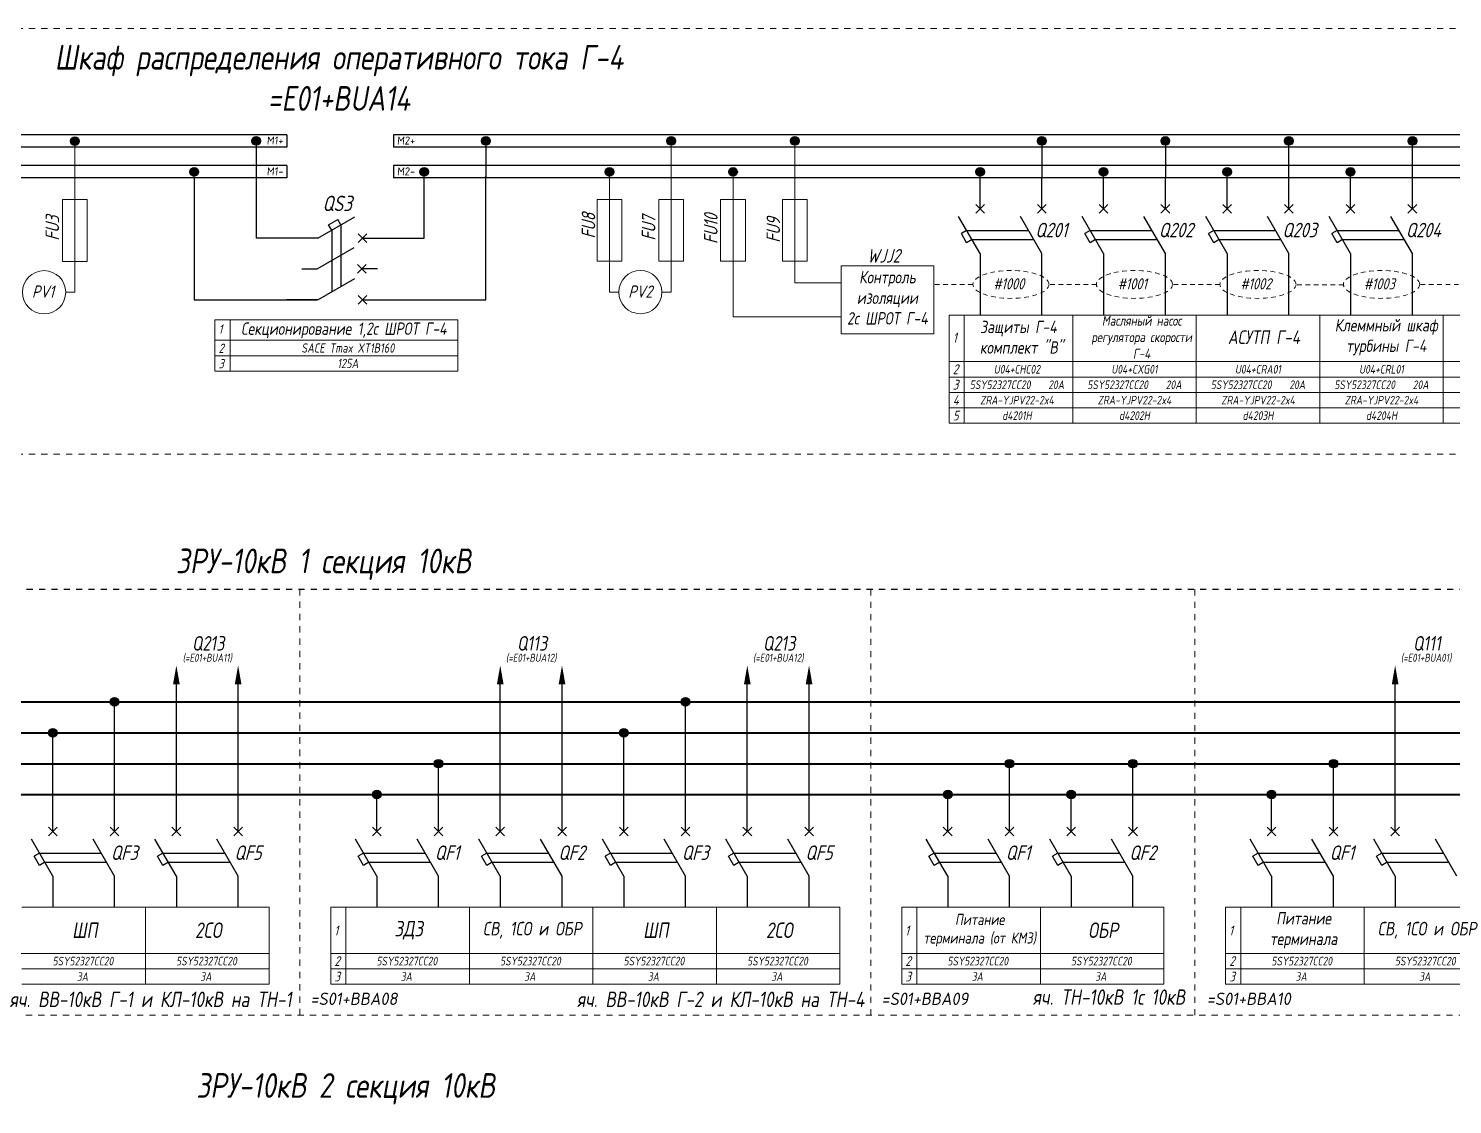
# Model space of a CAD drawing. Header units: millimetres. Extents: x 2704 to 4357, y 2919 to 4427.
# Drawn here: x 3257 to 3487.6, y 3753.2 to 3927.5 of the extents above; entities that cross this region are included whole.
import ezdxf
from ezdxf.enums import TextEntityAlignment as Align

# ---------------------------------------------------------------- set-up
doc = ezdxf.new("R2010")
doc.units = ezdxf.units.MM
doc.linetypes.add('JIS_02_0.7', pattern=[1.35, 0.75, -0.6])
doc.linetypes.add('JIS_02_1.0', pattern=[2, 1, -1])
doc.styles.add('eskdw', font='', dxfattribs={"oblique": 10})
doc.styles.get("Standard").update_dxf_attribs({"font": '', "oblique": 10, "height": 2.5})
doc.styles.add('Гост', font='', dxfattribs={"oblique": 10, "height": 1.4})
doc.styles.add('Шины', font='', dxfattribs={"oblique": 5, "height": 1.2})
doc.styles.get('eskdw').set_extended_font_data('GOST type A')
doc.styles.get('Standard').set_extended_font_data('GOST type A')
doc.styles.get('Гост').set_extended_font_data('GOST type A')
doc.styles.get('Шины').set_extended_font_data('GOST type B')

msp = doc.modelspace()

# ---------------------------------------------------------------- hatches: boundary and pattern name
for points in [[(3265.21, 3909.22, 1), (3263.81, 3909.22, 1)], [(3294.53, 3909.24, 1), (3293.13, 3909.24, 1)], [(3331.76, 3909.24, 1), (3330.36, 3909.24, 1)], [(3331.76, 3909.24, 1), (3330.36, 3909.24, 1)], [(3361.76, 3909.24, 1), (3360.36, 3909.24, 1)], [(3361.76, 3909.24, 1), (3360.36, 3909.24, 1)], [(3361.76, 3909.24, 1), (3360.36, 3909.24, 1)], [(3381.76, 3909.24, 1), (3380.36, 3909.24, 1)], [(3381.76, 3909.24, 1), (3380.36, 3909.24, 1)], [(3421.76, 3909.24, 1), (3420.36, 3909.24, 1)], [(3421.76, 3909.24, 1), (3420.36, 3909.24, 1)], [(3441.76, 3909.24, 1), (3440.36, 3909.24, 1)], [(3441.76, 3909.24, 1), (3440.36, 3909.24, 1)], [(3461.76, 3909.24, 1), (3460.36, 3909.24, 1)], [(3461.76, 3909.24, 1), (3460.36, 3909.24, 1)], [(3481.76, 3909.24, 1), (3480.36, 3909.24, 1)], [(3481.76, 3909.24, 1), (3480.36, 3909.24, 1)], [(3284.53, 3904.24, 1), (3283.13, 3904.24, 1)], [(3284.53, 3904.24, 1), (3283.13, 3904.24, 1)], [(3321.77, 3904.24, 1), (3320.37, 3904.24, 1)], [(3321.77, 3904.24, 1), (3320.37, 3904.24, 1)], [(3351.76, 3904.24, 1), (3350.36, 3904.24, 1)], [(3351.76, 3904.24, 1), (3350.36, 3904.24, 1)], [(3351.76, 3904.24, 1), (3350.36, 3904.24, 1)], [(3351.76, 3904.24, 1), (3350.36, 3904.24, 1)], [(3371.76, 3904.24, 1), (3370.36, 3904.24, 1)], [(3371.76, 3904.24, 1), (3370.36, 3904.24, 1)], [(3371.76, 3904.24, 1), (3370.36, 3904.24, 1)], [(3411.76, 3904.24, 1), (3410.36, 3904.24, 1)], [(3411.76, 3904.24, 1), (3410.36, 3904.24, 1)], [(3411.76, 3904.24, 1), (3410.36, 3904.24, 1)], [(3431.76, 3904.24, 1), (3430.36, 3904.24, 1)], [(3431.76, 3904.24, 1), (3430.36, 3904.24, 1)], [(3451.76, 3904.24, 1), (3450.36, 3904.24, 1)], [(3451.76, 3904.24, 1), (3450.36, 3904.24, 1)], [(3471.76, 3904.24, 1), (3470.36, 3904.24, 1)], [(3471.76, 3904.24, 1), (3470.36, 3904.24, 1)], [(3271.63, 3818.37, 1), (3270.23, 3818.37, 1)], [(3271.63, 3818.37, 1), (3270.23, 3818.37, 1)], [(3364.07, 3818.37, 1), (3362.67, 3818.37, 1)], [(3364.07, 3818.37, 1), (3362.67, 3818.37, 1)], [(3261.63, 3813.37, 1), (3260.23, 3813.37, 1)], [(3261.63, 3813.37, 1), (3260.23, 3813.37, 1)], [(3354.07, 3813.37, 1), (3352.67, 3813.37, 1)], [(3354.07, 3813.37, 1), (3352.67, 3813.37, 1)], [(3324.07, 3808.37, 1), (3322.67, 3808.37, 1)], [(3324.07, 3808.37, 1), (3322.67, 3808.37, 1)], [(3416.52, 3808.37, 1), (3415.12, 3808.37, 1)], [(3416.52, 3808.37, 1), (3415.12, 3808.37, 1)], [(3436.52, 3808.37, 1), (3435.12, 3808.37, 1)], [(3436.52, 3808.37, 1), (3435.12, 3808.37, 1)], [(3468.97, 3808.37, 1), (3467.57, 3808.37, 1)], [(3468.97, 3808.37, 1), (3467.57, 3808.37, 1)], [(3314.07, 3803.37, 1), (3312.67, 3803.37, 1)], [(3314.07, 3803.37, 1), (3312.67, 3803.37, 1)], [(3314.07, 3803.37, 1), (3312.67, 3803.37, 1)], [(3406.52, 3803.37, 1), (3405.12, 3803.37, 1)], [(3406.52, 3803.37, 1), (3405.12, 3803.37, 1)], [(3406.52, 3803.37, 1), (3405.12, 3803.37, 1)], [(3426.52, 3803.37, 1), (3425.12, 3803.37, 1)], [(3426.52, 3803.37, 1), (3425.12, 3803.37, 1)], [(3426.52, 3803.37, 1), (3425.12, 3803.37, 1)], [(3458.97, 3803.37, 1), (3457.57, 3803.37, 1)], [(3458.97, 3803.37, 1), (3457.57, 3803.37, 1)], [(3458.97, 3803.37, 1), (3457.57, 3803.37, 1)]]:
    msp.add_hatch(color=256).paths.add_polyline_path(points)

# ---------------------------------------------------------------- linework, layer by layer
at = {"linetype": 'JIS_02_1.0', "lineweight": 15}
for p, q in [((3866.06, 3927.46), (2748.83, 3927.46)), ((3866.06, 3858.5), (2748.83, 3858.5)), ((3300.93, 3836.61), (3300.93, 3767.64)), ((3300.93, 3767.64), (3300.93, 3836.61)), ((3393.37, 3836.61), (3393.37, 3767.64)), ((3445.82, 3836.61), (3445.82, 3767.64)), ((3779.56, 3767.64), (3188.69, 3767.64))]:
    msp.add_line(p, q, dxfattribs=at)
for p, q in [((3298.83, 3910.24), (2748.83, 3910.24)), ((3298.83, 3908.24), (2748.83, 3908.24)), ((3293.83, 3909.24), (3293.83, 3893.5)), ((3298.83, 3910.24), (3295.48, 3910.24)), ((3298.83, 3908.24), (3295.48, 3908.24)), ((3298.83, 3910.24), (3298.83, 3908.24)), ((3866.06, 3910.24), (3316.07, 3910.24)), ((3316.07, 3910.24), (3316.07, 3908.24)), ((3866.06, 3908.24), (3316.07, 3908.24)), ((3331.06, 3909.24), (3331.06, 3903.24)), ((3421.06, 3909.24), (3421.06, 3903.24)), ((3441.06, 3909.24), (3441.06, 3903.24)), ((3461.06, 3903.24), (3461.06, 3909.24)), ((3461.06, 3903.24), (3461.06, 3909.24)), ((3461.06, 3903.24), (3461.06, 3909.24)), ((3481.06, 3903.24), (3481.06, 3909.24)), ((3481.06, 3903.24), (3481.06, 3909.24)), ((3481.06, 3903.24), (3481.06, 3909.24)), ((3298.83, 3905.24), (2748.83, 3905.24)), ((3298.83, 3905.24), (2748.83, 3905.24)), ((3283.83, 3903.24), (3283.83, 3904.24)), ((3283.83, 3903.24), (3283.83, 3904.24)), ((3298.83, 3905.24), (3296.06, 3905.24)), ((3298.83, 3905.24), (3298.83, 3903.24)), ((3298.83, 3905.24), (3298.83, 3903.24)), ((3866.06, 3905.24), (3316.07, 3905.24)), ((3316.07, 3905.24), (3316.07, 3903.24)), ((3321.06, 3893.5), (3321.07, 3904.24)), ((3321.07, 3903.24), (3321.07, 3904.24)), ((3321.07, 3903.24), (3321.07, 3904.24)), ((3351.06, 3903.24), (3351.06, 3904.24)), ((3351.06, 3903.24), (3351.06, 3904.24)), ((3351.06, 3903.24), (3351.06, 3904.24)), ((3411.06, 3898.24), (3411.06, 3904.24)), ((3411.06, 3903.24), (3411.06, 3904.24)), ((3411.06, 3903.24), (3411.06, 3904.24)), ((3431.06, 3898.24), (3431.06, 3904.24)), ((3431.06, 3903.24), (3431.06, 3904.24)), ((3431.06, 3903.24), (3431.06, 3904.24)), ((3451.06, 3898.24), (3451.06, 3904.24)), ((3451.06, 3903.24), (3451.06, 3904.24)), ((3451.06, 3903.24), (3451.06, 3904.24)), ((3471.06, 3903.24), (3471.06, 3904.24)), ((3471.06, 3903.24), (3471.06, 3904.24)), ((3298.83, 3903.24), (2748.83, 3903.24)), ((3283.83, 3903.24), (3283.83, 3883.5)), ((3298.83, 3903.24), (3296.06, 3903.24)), ((3861.06, 3903.24), (3316.07, 3903.24)), ((3331.06, 3883.5), (3331.06, 3903.54)), ((3421.06, 3898.24), (3421.06, 3903.24)), ((3421.06, 3898.24), (3421.06, 3903.24)), ((3441.06, 3898.24), (3441.06, 3903.24)), ((3441.06, 3898.24), (3441.06, 3903.24)), ((3461.06, 3898.24), (3461.06, 3903.24)), ((3461.06, 3898.24), (3461.06, 3903.24)), ((3471.06, 3898.24), (3471.06, 3903.24)), ((3481.06, 3898.24), (3481.06, 3903.24)), ((3481.06, 3898.24), (3481.06, 3903.24)), ((3303.83, 3893.5), (3309.83, 3896.97)), ((3411.06, 3891), (3407.59, 3897)), ((3410.35, 3897.53), (3411.77, 3898.95)), ((3411.77, 3897.53), (3410.35, 3898.95)), ((3421.06, 3891), (3417.59, 3897)), ((3420.35, 3897.53), (3421.77, 3898.95)), ((3421.77, 3897.53), (3420.35, 3898.95)), ((3431.06, 3891), (3427.59, 3897)), ((3430.35, 3897.53), (3431.77, 3898.95)), ((3431.77, 3897.53), (3430.35, 3898.95)), ((3441.06, 3891), (3437.59, 3897)), ((3440.35, 3897.53), (3441.77, 3898.95)), ((3441.77, 3897.53), (3440.35, 3898.95)), ((3451.06, 3891), (3447.59, 3897)), ((3450.35, 3897.53), (3451.77, 3898.95)), ((3451.77, 3897.53), (3450.35, 3898.95)), ((3461.06, 3891), (3457.59, 3897)), ((3460.35, 3897.53), (3461.77, 3898.95)), ((3461.77, 3897.53), (3460.35, 3898.95)), ((3471.06, 3891), (3467.59, 3897)), ((3470.35, 3897.53), (3471.76, 3898.95)), ((3471.76, 3897.53), (3470.35, 3898.95)), ((3481.06, 3891), (3477.59, 3897)), ((3480.35, 3897.53), (3481.76, 3898.95)), ((3481.76, 3897.53), (3480.35, 3898.95)), ((3305.58, 3895.67), (3307.08, 3896.53)), ((3306.08, 3894.8), (3305.58, 3895.67)), ((3306.08, 3894.8), (3306.08, 3884.8)), ((3307.58, 3895.67), (3307.08, 3896.53)), ((3307.58, 3895.67), (3307.58, 3885.67)), ((3308.33, 3896.1), (3308.33, 3896.1)), ((3308.33, 3896.1), (3308.33, 3896.1)), ((3408.89, 3894.75), (3408.03, 3894.25)), ((3408.89, 3894.75), (3418.89, 3894.75)), ((3418.46, 3895.5), (3418.46, 3895.5)), ((3428.89, 3894.75), (3428.03, 3894.25)), ((3428.89, 3894.75), (3438.89, 3894.75)), ((3438.46, 3895.5), (3438.46, 3895.5)), ((3448.89, 3894.75), (3448.03, 3894.25)), ((3448.89, 3894.75), (3458.89, 3894.75)), ((3458.46, 3895.5), (3458.46, 3895.5)), ((3468.89, 3894.75), (3468.03, 3894.25)), ((3468.89, 3894.75), (3478.89, 3894.75)), ((3478.46, 3895.5), (3478.46, 3895.5)), ((3298.83, 3893.5), (3293.83, 3893.5)), ((3303.83, 3893.5), (3298.83, 3893.5)), ((3310.36, 3894.21), (3311.77, 3892.8)), ((3310.36, 3892.8), (3311.77, 3894.21)), ((3311.06, 3893.5), (3316.06, 3893.5)), ((3316.06, 3893.5), (3321.06, 3893.5)), ((3408.89, 3892.75), (3408.03, 3894.25)), ((3409.76, 3893.25), (3408.89, 3892.75)), ((3409.76, 3893.25), (3419.76, 3893.25)), ((3428.89, 3892.75), (3428.03, 3894.25)), ((3429.76, 3893.25), (3428.89, 3892.75)), ((3429.76, 3893.25), (3439.76, 3893.25)), ((3448.89, 3892.75), (3448.03, 3894.25)), ((3449.76, 3893.25), (3448.89, 3892.75)), ((3449.76, 3893.25), (3459.76, 3893.25)), ((3468.89, 3892.75), (3468.03, 3894.25)), ((3469.76, 3893.25), (3468.89, 3892.75)), ((3469.76, 3893.25), (3479.76, 3893.25)), ((3303.74, 3888.5), (3309.74, 3891.97)), ((3411.06, 3891), (3411.06, 3886)), ((3421.06, 3886), (3421.06, 3891)), ((3431.06, 3891), (3431.06, 3886)), ((3441.06, 3886), (3441.06, 3891)), ((3451.06, 3891), (3451.06, 3886)), ((3461.06, 3886), (3461.06, 3891)), ((3471.06, 3891), (3471.06, 3886)), ((3481.06, 3886), (3481.06, 3891)), ((3301.24, 3888.5), (3303.74, 3888.5)), ((3310.27, 3889.21), (3311.68, 3887.8)), ((3310.27, 3887.8), (3311.68, 3889.21)), ((3313.48, 3888.5), (3310.98, 3888.5)), ((3303.83, 3883.5), (3309.83, 3886.97)), ((3308.33, 3886.1), (3308.33, 3886.1)), ((3411.06, 3886), (3411.06, 3881)), ((3421.06, 3881), (3421.06, 3886)), ((3431.06, 3886), (3431.06, 3881)), ((3441.06, 3881), (3441.06, 3886)), ((3451.06, 3886), (3451.06, 3881)), ((3461.06, 3881), (3461.06, 3886)), ((3471.06, 3886), (3471.06, 3881)), ((3481.06, 3881), (3481.06, 3886)), ((3283.83, 3883.5), (3303.66, 3883.5)), ((3303.83, 3883.5), (3298.83, 3883.5)), ((3310.36, 3884.21), (3311.77, 3882.8)), ((3310.36, 3882.8), (3311.77, 3884.21)), ((3311.06, 3883.5), (3316.06, 3883.5)), ((3311.06, 3883.5), (3316.06, 3883.5)), ((3316.06, 3883.5), (3331.06, 3883.5)), ((3280.93, 3818.37), (3280.93, 3821.2)), ((3290.93, 3818.37), (3290.93, 3821.2)), ((3333.37, 3818.37), (3333.37, 3821.2)), ((3343.37, 3818.37), (3343.37, 3821.2)), ((3373.37, 3818.37), (3373.37, 3821.2)), ((3383.37, 3818.37), (3383.37, 3821.2)), ((3478.27, 3818.37), (3478.27, 3821.2)), ((3270.93, 3802.37), (3270.93, 3818.37)), ((3280.93, 3802.37), (3280.93, 3818.37)), ((3290.93, 3802.37), (3290.93, 3818.37)), ((3333.37, 3802.37), (3333.37, 3818.37)), ((3343.37, 3802.37), (3343.37, 3818.37)), ((3363.37, 3802.37), (3363.37, 3818.37)), ((3373.37, 3802.37), (3373.37, 3818.37)), ((3383.37, 3802.37), (3383.37, 3818.37)), ((3478.27, 3802.37), (3478.27, 3818.37)), ((3260.93, 3802.37), (3260.93, 3813.37)), ((3353.37, 3802.37), (3353.37, 3813.37)), ((3323.37, 3802.37), (3323.37, 3808.37)), ((3323.37, 3802.37), (3323.37, 3808.37)), ((3323.37, 3802.37), (3323.37, 3808.37)), ((3415.82, 3802.37), (3415.82, 3808.37)), ((3415.82, 3802.37), (3415.82, 3808.37)), ((3415.82, 3802.37), (3415.82, 3808.37)), ((3435.82, 3802.37), (3435.82, 3808.37)), ((3435.82, 3802.37), (3435.82, 3808.37)), ((3435.82, 3802.37), (3435.82, 3808.37)), ((3468.27, 3802.37), (3468.27, 3808.37)), ((3468.27, 3802.37), (3468.27, 3808.37)), ((3468.27, 3802.37), (3468.27, 3808.37)), ((3260.93, 3797.37), (3260.93, 3802.37)), ((3270.93, 3797.37), (3270.93, 3802.37)), ((3270.93, 3797.37), (3270.93, 3802.37)), ((3280.93, 3797.37), (3280.93, 3802.37)), ((3290.93, 3797.37), (3290.93, 3802.37)), ((3290.93, 3797.37), (3290.93, 3802.37)), ((3313.37, 3802.37), (3313.37, 3803.37)), ((3313.37, 3802.37), (3313.37, 3803.37)), ((3313.37, 3797.37), (3313.37, 3802.37)), ((3323.37, 3797.37), (3323.37, 3802.37)), ((3323.37, 3797.37), (3323.37, 3802.37)), ((3333.37, 3797.37), (3333.37, 3802.37)), ((3343.37, 3797.37), (3343.37, 3802.37)), ((3343.37, 3797.37), (3343.37, 3802.37)), ((3353.37, 3797.37), (3353.37, 3802.37)), ((3363.37, 3797.37), (3363.37, 3802.37)), ((3363.37, 3797.37), (3363.37, 3802.37)), ((3373.37, 3797.37), (3373.37, 3802.37)), ((3383.37, 3797.37), (3383.37, 3802.37)), ((3383.37, 3797.37), (3383.37, 3802.37)), ((3405.82, 3802.37), (3405.82, 3803.37)), ((3405.82, 3802.37), (3405.82, 3803.37)), ((3405.82, 3797.37), (3405.82, 3802.37)), ((3415.82, 3797.37), (3415.82, 3802.37)), ((3415.82, 3797.37), (3415.82, 3802.37)), ((3425.82, 3802.37), (3425.82, 3803.37)), ((3425.82, 3802.37), (3425.82, 3803.37)), ((3425.82, 3797.37), (3425.82, 3802.37)), ((3435.82, 3797.37), (3435.82, 3802.37)), ((3435.82, 3797.37), (3435.82, 3802.37)), ((3458.27, 3802.37), (3458.27, 3803.37)), ((3458.27, 3802.37), (3458.27, 3803.37)), ((3458.27, 3797.37), (3458.27, 3802.37)), ((3468.27, 3797.37), (3468.27, 3802.37)), ((3468.27, 3797.37), (3468.27, 3802.37)), ((3478.27, 3797.37), (3478.27, 3802.37)), ((3260.22, 3796.67), (3261.63, 3798.08)), ((3261.63, 3796.67), (3260.22, 3798.08)), ((3270.22, 3796.67), (3271.63, 3798.08)), ((3271.63, 3796.67), (3270.22, 3798.08)), ((3280.22, 3796.67), (3281.63, 3798.08)), ((3281.63, 3796.67), (3280.22, 3798.08)), ((3290.22, 3796.67), (3291.63, 3798.08)), ((3291.63, 3796.67), (3290.22, 3798.08)), ((3312.67, 3796.67), (3314.08, 3798.08)), ((3314.08, 3796.67), (3312.67, 3798.08)), ((3322.67, 3796.67), (3324.08, 3798.08)), ((3324.08, 3796.67), (3322.67, 3798.08)), ((3332.67, 3796.67), (3334.08, 3798.08)), ((3334.08, 3796.67), (3332.67, 3798.08)), ((3342.67, 3796.67), (3344.08, 3798.08)), ((3344.08, 3796.67), (3342.67, 3798.08)), ((3352.67, 3796.67), (3354.08, 3798.08)), ((3354.08, 3796.67), (3352.67, 3798.08)), ((3362.67, 3796.67), (3364.08, 3798.08)), ((3364.08, 3796.67), (3362.67, 3798.08)), ((3372.67, 3796.67), (3374.08, 3798.08)), ((3374.08, 3796.67), (3372.67, 3798.08)), ((3382.67, 3796.67), (3384.08, 3798.08)), ((3384.08, 3796.67), (3382.67, 3798.08)), ((3405.11, 3796.67), (3406.53, 3798.08)), ((3406.53, 3796.67), (3405.11, 3798.08)), ((3415.11, 3796.67), (3416.53, 3798.08)), ((3416.53, 3796.67), (3415.11, 3798.08)), ((3425.11, 3796.67), (3426.53, 3798.08)), ((3426.53, 3796.67), (3425.11, 3798.08)), ((3435.11, 3796.67), (3436.53, 3798.08)), ((3436.53, 3796.67), (3435.11, 3798.08)), ((3457.56, 3796.67), (3458.97, 3798.08)), ((3458.97, 3796.67), (3457.56, 3798.08)), ((3467.56, 3796.67), (3468.97, 3798.08)), ((3468.97, 3796.67), (3467.56, 3798.08)), ((3477.56, 3796.67), (3478.97, 3798.08)), ((3478.97, 3796.67), (3477.56, 3798.08)), ((3260.93, 3790.14), (3257.46, 3796.14)), ((3270.93, 3790.14), (3267.46, 3796.14)), ((3280.93, 3790.14), (3277.46, 3796.14)), ((3290.93, 3790.14), (3287.46, 3796.14)), ((3313.37, 3790.14), (3309.91, 3796.14)), ((3323.37, 3790.14), (3319.91, 3796.14)), ((3333.37, 3790.14), (3329.91, 3796.14)), ((3343.37, 3790.14), (3339.91, 3796.14)), ((3353.37, 3790.14), (3349.91, 3796.14)), ((3363.37, 3790.14), (3359.91, 3796.14)), ((3373.37, 3790.14), (3369.91, 3796.14)), ((3383.37, 3790.14), (3379.91, 3796.14)), ((3405.82, 3790.14), (3402.36, 3796.14)), ((3415.82, 3790.14), (3412.36, 3796.14)), ((3425.82, 3790.14), (3422.36, 3796.14)), ((3435.82, 3790.14), (3432.36, 3796.14)), ((3458.27, 3790.14), (3454.8, 3796.14)), ((3468.27, 3790.14), (3464.8, 3796.14)), ((3478.27, 3790.14), (3474.8, 3796.14)), ((3488.27, 3790.14), (3484.8, 3796.14)), ((3258.76, 3793.89), (3257.9, 3793.39)), ((3258.76, 3791.89), (3257.9, 3793.39)), ((3258.76, 3793.89), (3268.76, 3793.89)), ((3268.33, 3794.64), (3268.33, 3794.64)), ((3278.76, 3793.89), (3277.9, 3793.39)), ((3278.76, 3791.89), (3277.9, 3793.39)), ((3278.76, 3793.89), (3288.76, 3793.89)), ((3288.33, 3794.64), (3288.33, 3794.64)), ((3311.21, 3793.89), (3310.34, 3793.39)), ((3311.21, 3791.89), (3310.34, 3793.39)), ((3311.21, 3793.89), (3321.21, 3793.89)), ((3320.78, 3794.64), (3320.78, 3794.64)), ((3331.21, 3793.89), (3330.34, 3793.39)), ((3331.21, 3791.89), (3330.34, 3793.39)), ((3331.21, 3793.89), (3341.21, 3793.89)), ((3340.78, 3794.64), (3340.78, 3794.64)), ((3351.21, 3793.89), (3350.34, 3793.39)), ((3351.21, 3791.89), (3350.34, 3793.39)), ((3351.21, 3793.89), (3361.21, 3793.89)), ((3360.78, 3794.64), (3360.78, 3794.64)), ((3371.21, 3793.89), (3370.34, 3793.39)), ((3371.21, 3791.89), (3370.34, 3793.39)), ((3371.21, 3793.89), (3381.21, 3793.89)), ((3380.78, 3794.64), (3380.78, 3794.64)), ((3403.65, 3793.89), (3402.79, 3793.39)), ((3403.65, 3791.89), (3402.79, 3793.39)), ((3403.65, 3793.89), (3413.65, 3793.89)), ((3413.22, 3794.64), (3413.22, 3794.64)), ((3423.65, 3793.89), (3422.79, 3793.39)), ((3423.65, 3791.89), (3422.79, 3793.39)), ((3423.65, 3793.89), (3433.65, 3793.89)), ((3433.22, 3794.64), (3433.22, 3794.64)), ((3456.1, 3793.89), (3455.24, 3793.39)), ((3456.1, 3791.89), (3455.24, 3793.39)), ((3456.1, 3793.89), (3466.1, 3793.89)), ((3465.67, 3794.64), (3465.67, 3794.64)), ((3476.1, 3793.89), (3475.24, 3793.39)), ((3476.1, 3791.89), (3475.24, 3793.39)), ((3476.1, 3793.89), (3486.1, 3793.89)), ((3485.67, 3794.64), (3485.67, 3794.64)), ((3259.63, 3792.39), (3258.76, 3791.89)), ((3259.63, 3792.39), (3269.63, 3792.39)), ((3279.63, 3792.39), (3278.76, 3791.89)), ((3279.63, 3792.39), (3289.63, 3792.39)), ((3312.07, 3792.39), (3311.21, 3791.89)), ((3312.07, 3792.39), (3322.07, 3792.39)), ((3332.07, 3792.39), (3331.21, 3791.89)), ((3332.07, 3792.39), (3342.07, 3792.39)), ((3352.07, 3792.39), (3351.21, 3791.89)), ((3352.07, 3792.39), (3362.07, 3792.39)), ((3372.07, 3792.39), (3371.21, 3791.89)), ((3372.07, 3792.39), (3382.07, 3792.39)), ((3404.52, 3792.39), (3403.65, 3791.89)), ((3404.52, 3792.39), (3414.52, 3792.39)), ((3424.52, 3792.39), (3423.65, 3791.89)), ((3424.52, 3792.39), (3434.52, 3792.39)), ((3456.97, 3792.39), (3456.1, 3791.89)), ((3456.97, 3792.39), (3466.97, 3792.39)), ((3476.97, 3792.39), (3476.1, 3791.89)), ((3476.97, 3792.39), (3486.97, 3792.39)), ((3260.93, 3790.14), (3260.93, 3785.14)), ((3270.93, 3785.14), (3270.93, 3790.14)), ((3280.93, 3790.14), (3280.93, 3785.14)), ((3290.93, 3785.14), (3290.93, 3790.14)), ((3313.37, 3790.14), (3313.37, 3785.14)), ((3323.37, 3785.14), (3323.37, 3790.14)), ((3333.37, 3790.14), (3333.37, 3785.14)), ((3343.37, 3785.14), (3343.37, 3790.14)), ((3353.37, 3790.14), (3353.37, 3785.14)), ((3363.37, 3785.14), (3363.37, 3790.14)), ((3373.37, 3790.14), (3373.37, 3785.14)), ((3383.37, 3785.14), (3383.37, 3790.14)), ((3405.82, 3790.14), (3405.82, 3785.14)), ((3415.82, 3785.14), (3415.82, 3790.14)), ((3425.82, 3790.14), (3425.82, 3785.14)), ((3435.82, 3785.14), (3435.82, 3790.14)), ((3458.27, 3790.14), (3458.27, 3785.14)), ((3468.27, 3785.14), (3468.27, 3790.14)), ((3478.27, 3790.14), (3478.27, 3785.14))]:
    msp.add_line(p, q)
at = {"lineweight": 15}
for p, q in [((3264.51, 3909.22), (3264.51, 3903.22)), ((3361.06, 3909.24), (3361.06, 3895.01)), ((3381.06, 3899.75), (3381.06, 3909.24)), ((3264.51, 3904.73), (3264.51, 3899.73)), ((3264.51, 3904.73), (3264.51, 3899.73)), ((3264.51, 3899.73), (3264.51, 3904.73)), ((3264.51, 3904.73), (3264.51, 3899.73)), ((3351.06, 3904.75), (3351.06, 3885.01)), ((3351.06, 3904.75), (3351.06, 3899.75)), ((3351.06, 3904.75), (3351.06, 3899.75)), ((3351.06, 3904.24), (3351.06, 3899.75)), ((3361.06, 3904.75), (3361.06, 3899.75)), ((3361.06, 3904.75), (3361.06, 3899.75)), ((3361.06, 3899.75), (3361.06, 3904.75)), ((3361.06, 3904.75), (3361.06, 3899.75)), ((3371.06, 3904.75), (3371.06, 3899.75)), ((3266.51, 3899.73), (3262.51, 3899.73)), ((3262.51, 3899.73), (3262.51, 3889.73)), ((3264.51, 3899.73), (3264.51, 3889.73)), ((3266.51, 3889.73), (3266.51, 3899.73)), ((3353.06, 3899.75), (3349.06, 3899.75)), ((3349.06, 3899.75), (3349.06, 3889.75)), ((3351.06, 3899.75), (3351.06, 3889.75)), ((3353.06, 3889.75), (3353.06, 3899.75)), ((3363.06, 3899.75), (3359.06, 3899.75)), ((3359.06, 3899.75), (3359.06, 3889.75)), ((3361.06, 3899.75), (3361.06, 3889.75)), ((3363.06, 3899.75), (3363.06, 3889.75)), ((3373.06, 3899.75), (3369.06, 3899.75)), ((3369.06, 3899.75), (3369.06, 3889.75)), ((3371.06, 3899.75), (3371.06, 3889.75)), ((3373.06, 3889.75), (3373.06, 3899.75)), ((3383.06, 3899.75), (3379.06, 3899.75)), ((3379.06, 3899.75), (3379.06, 3889.75)), ((3381.06, 3899.75), (3381.06, 3889.75)), ((3383.06, 3889.75), (3383.06, 3899.75)), ((3262.51, 3889.73), (3266.51, 3889.73)), ((3264.51, 3884.73), (3264.51, 3889.73)), ((3349.06, 3889.75), (3353.06, 3889.75)), ((3351.06, 3884.75), (3351.06, 3889.75)), ((3359.06, 3889.75), (3363.06, 3889.75)), ((3361.06, 3884.75), (3361.06, 3889.75)), ((3369.06, 3889.75), (3373.06, 3889.75)), ((3371.06, 3880.75), (3371.06, 3889.75)), ((3379.06, 3889.75), (3383.06, 3889.75)), ((3381.06, 3889.75), (3381.06, 3889.75)), ((3381.06, 3886.25), (3381.06, 3889.75)), ((3388.56, 3878), (3388.56, 3889)), ((3388.56, 3889), (3403.56, 3889)), ((3403.56, 3889), (3403.56, 3878)), ((3381.06, 3886.25), (3388.56, 3886.25)), ((3264.51, 3884.73), (3263.01, 3884.73)), ((3263.51, 3884.73), (3263.51, 3884.73)), ((3351.06, 3884.75), (3352.56, 3884.75)), ((3361.06, 3884.75), (3359.56, 3884.75)), ((3360.06, 3884.75), (3360.06, 3884.75)), ((3371.06, 3880.75), (3388.56, 3880.75)), ((3403.56, 3878), (3388.56, 3878))]:
    msp.add_line(p, q, dxfattribs=at)
at = {"linetype": 'JIS_02_0.7', "lineweight": 15}
msp.add_line((3409.9, 3886), (3403.56, 3886), dxfattribs=at)
at = {"linetype": 'JIS_02_0.7', "lineweight": 13}
for p, q in [((3429.9, 3886), (3422.22, 3886)), ((3449.9, 3886), (3442.22, 3886)), ((3469.89, 3885.92), (3462.21, 3885.92)), ((3489.9, 3886), (3482.22, 3886))]:
    msp.add_line(p, q, dxfattribs=at)
at = {"lineweight": 9}
for p, q in [((3406.06, 3881), (3406.06, 3863.5)), ((3406.06, 3881), (3406.06, 3863.5)), ((3406.06, 3881), (3406.06, 3863.5)), ((3406.06, 3881), (3406.06, 3863.5)), ((3408.5, 3881), (3406.06, 3881)), ((3408.5, 3881), (3806.06, 3881)), ((3408.5, 3881), (3408.5, 3863.5)), ((3426.06, 3881), (3426.06, 3863.5)), ((3446.06, 3881), (3446.06, 3863.5)), ((3466.06, 3881), (3466.06, 3863.5)), ((3466.06, 3881), (3466.06, 3863.5)), ((3486.06, 3881), (3486.06, 3863.5)), ((3287.17, 3880.29), (3289.62, 3880.29)), ((3287.17, 3880.29), (3326.49, 3880.29)), ((3287.17, 3880.29), (3287.17, 3876.95)), ((3289.62, 3880.29), (3289.62, 3874.45)), ((3289.62, 3880.29), (3289.62, 3871.95)), ((3326.49, 3880.29), (3326.49, 3876.95)), ((3287.17, 3876.95), (3289.62, 3876.95)), ((3287.17, 3876.95), (3287.17, 3871.95)), ((3289.62, 3876.95), (3290.3, 3876.95)), ((3290.3, 3876.95), (3326.49, 3876.95)), ((3326.49, 3876.95), (3326.49, 3871.95)), ((3287.17, 3874.45), (3289.62, 3874.45)), ((3289.62, 3874.45), (3290.3, 3874.45)), ((3290.3, 3874.45), (3326.49, 3874.45)), ((3287.17, 3871.95), (3289.62, 3871.95)), ((3289.62, 3871.95), (3326.49, 3871.95)), ((3408.5, 3873.5), (3406.06, 3873.5)), ((3408.5, 3873.5), (3806.06, 3873.5)), ((3408.5, 3871), (3406.06, 3871)), ((3408.5, 3871), (3806.06, 3871)), ((3408.5, 3868.5), (3406.06, 3868.5)), ((3408.5, 3868.5), (3806.06, 3868.5)), ((3408.5, 3866), (3406.06, 3866)), ((3408.5, 3866), (3806.06, 3866)), ((3408.5, 3863.5), (3406.06, 3863.5)), ((3408.5, 3863.5), (3806.06, 3863.5)), ((3255.93, 3785.14), (3275.93, 3785.14)), ((3275.93, 3785.14), (3275.93, 3772.64)), ((3275.93, 3785.14), (3295.93, 3785.14)), ((3295.93, 3785.14), (3295.93, 3772.64)), ((3305.93, 3785.14), (3308.37, 3785.14)), ((3305.93, 3785.14), (3305.93, 3772.64)), ((3308.37, 3785.14), (3308.37, 3772.64)), ((3308.37, 3785.14), (3308.37, 3772.64)), ((3308.37, 3785.14), (3328.37, 3785.14)), ((3328.37, 3785.14), (3328.37, 3772.64)), ((3328.37, 3785.14), (3348.37, 3785.14)), ((3348.37, 3785.14), (3348.37, 3772.64)), ((3348.37, 3785.14), (3368.37, 3785.14)), ((3368.37, 3785.14), (3368.37, 3772.64)), ((3368.37, 3785.14), (3388.37, 3785.14)), ((3388.37, 3785.14), (3388.37, 3772.64)), ((3398.37, 3785.14), (3400.82, 3785.14)), ((3398.37, 3785.14), (3398.37, 3772.64)), ((3400.82, 3785.14), (3400.82, 3772.64)), ((3400.82, 3785.14), (3400.82, 3772.64)), ((3400.82, 3785.14), (3420.82, 3785.14)), ((3420.82, 3785.14), (3420.82, 3772.64)), ((3420.82, 3785.14), (3420.82, 3772.64)), ((3420.82, 3785.14), (3440.82, 3785.14)), ((3440.82, 3785.14), (3440.82, 3772.64)), ((3450.82, 3785.14), (3453.27, 3785.14)), ((3450.82, 3785.14), (3450.82, 3772.64)), ((3453.27, 3785.14), (3453.27, 3772.64)), ((3453.27, 3785.14), (3453.27, 3772.64)), ((3453.27, 3785.14), (3473.27, 3785.14)), ((3473.27, 3785.14), (3473.27, 3772.64)), ((3473.27, 3785.14), (3493.27, 3785.14)), ((3308.37, 3780.14), (3308.37, 3772.64)), ((3308.37, 3780.14), (3308.37, 3772.64)), ((3308.37, 3780.14), (3308.37, 3772.64)), ((3400.82, 3780.14), (3400.82, 3772.64)), ((3400.82, 3780.14), (3400.82, 3772.64)), ((3400.82, 3780.14), (3400.82, 3772.64)), ((3453.27, 3780.14), (3453.27, 3772.64)), ((3453.27, 3780.14), (3453.27, 3772.64)), ((3453.27, 3780.14), (3453.27, 3772.64)), ((3253.48, 3777.64), (3275.93, 3777.64)), ((3273.48, 3777.64), (3295.93, 3777.64)), ((3305.93, 3777.64), (3328.37, 3777.64)), ((3325.93, 3777.64), (3348.37, 3777.64)), ((3345.93, 3777.64), (3368.37, 3777.64)), ((3365.93, 3777.64), (3388.37, 3777.64)), ((3398.37, 3777.64), (3440.82, 3777.64)), ((3450.82, 3777.64), (3473.27, 3777.64)), ((3470.82, 3777.64), (3493.27, 3777.64)), ((3255.93, 3775.14), (3275.93, 3775.14)), ((3275.93, 3775.14), (3295.93, 3775.14)), ((3305.93, 3775.14), (3308.37, 3775.14)), ((3308.37, 3775.14), (3328.37, 3775.14)), ((3328.37, 3775.14), (3348.37, 3775.14)), ((3348.37, 3775.14), (3368.37, 3775.14)), ((3368.37, 3775.14), (3388.37, 3775.14)), ((3398.37, 3775.14), (3400.82, 3775.14)), ((3400.82, 3775.14), (3420.82, 3775.14)), ((3420.82, 3775.14), (3440.82, 3775.14)), ((3450.82, 3775.14), (3453.27, 3775.14)), ((3453.27, 3775.14), (3473.27, 3775.14)), ((3473.27, 3775.14), (3493.27, 3775.14)), ((3255.93, 3772.64), (3275.93, 3772.64)), ((3275.93, 3772.64), (3295.93, 3772.64)), ((3305.93, 3772.64), (3308.37, 3772.64)), ((3308.37, 3772.64), (3328.37, 3772.64)), ((3328.37, 3772.64), (3348.37, 3772.64)), ((3348.37, 3772.64), (3368.37, 3772.64)), ((3368.37, 3772.64), (3388.37, 3772.64)), ((3398.37, 3772.64), (3400.82, 3772.64)), ((3400.82, 3772.64), (3420.82, 3772.64)), ((3420.82, 3772.64), (3440.82, 3772.64)), ((3450.82, 3772.64), (3453.27, 3772.64)), ((3453.27, 3772.64), (3473.27, 3772.64)), ((3473.27, 3772.64), (3493.27, 3772.64))]:
    msp.add_line(p, q, dxfattribs=at)
at = {"linetype": 'JIS_02_1.0'}
msp.add_line((3188.69, 3836.61), (3779.56, 3836.61), dxfattribs=at)
at = {"lineweight": 40}
for p, q in [((3215.93, 3818.37), (3774.56, 3818.37)), ((3215.93, 3813.37), (3774.56, 3813.37)), ((3215.93, 3808.37), (3774.56, 3808.37)), ((3215.93, 3803.37), (3774.56, 3803.37))]:
    msp.add_line(p, q, dxfattribs=at)
at = {"ltscale": 5}
for points in [[(3280.93, 3824.28, 0, 1.09, 0), (3280.93, 3821.2, 0, 1.09, 0)], [(3290.93, 3824.28, 0, 1.09, 0), (3290.93, 3821.2, 0, 1.09, 0)], [(3333.37, 3824.28, 0, 1.09, 0), (3333.37, 3821.2, 0, 1.09, 0)], [(3343.37, 3824.28, 0, 1.09, 0), (3343.37, 3821.2, 0, 1.09, 0)], [(3373.37, 3824.28, 0, 1.09, 0), (3373.37, 3821.2, 0, 1.09, 0)], [(3383.37, 3824.28, 0, 1.09, 0), (3383.37, 3821.2, 0, 1.09, 0)], [(3478.27, 3824.28, 0, 1.09, 0), (3478.27, 3821.2, 0, 1.09, 0)]]:
    msp.add_lwpolyline(points, format="xyseb", dxfattribs=at)
for centre in [(3264.51, 3909.22), (3293.83, 3909.24), (3331.06, 3909.24), (3331.06, 3909.24), (3361.06, 3909.24), (3361.06, 3909.24), (3361.06, 3909.24), (3381.06, 3909.24), (3381.06, 3909.24), (3421.06, 3909.24), (3421.06, 3909.24), (3441.06, 3909.24), (3441.06, 3909.24), (3461.06, 3909.24), (3461.06, 3909.24), (3481.06, 3909.24), (3481.06, 3909.24), (3283.83, 3904.24), (3283.83, 3904.24), (3321.06, 3904.24), (3321.07, 3904.24), (3321.07, 3904.24), (3351.06, 3904.24), (3351.06, 3904.24), (3351.06, 3904.24), (3351.06, 3904.24), (3371.06, 3904.24), (3371.06, 3904.24), (3371.06, 3904.24), (3411.06, 3904.24), (3411.06, 3904.24), (3411.06, 3904.24), (3431.06, 3904.24), (3431.06, 3904.24), (3451.06, 3904.24), (3451.06, 3904.24), (3471.06, 3904.24), (3471.06, 3904.24), (3270.93, 3818.37), (3270.93, 3818.37), (3363.37, 3818.37), (3363.37, 3818.37), (3260.93, 3813.37), (3260.93, 3813.37), (3353.37, 3813.37), (3353.37, 3813.37), (3323.37, 3808.37), (3323.37, 3808.37), (3415.82, 3808.37), (3415.82, 3808.37), (3435.82, 3808.37), (3435.82, 3808.37), (3468.27, 3808.37), (3468.27, 3808.37), (3313.37, 3803.37), (3313.37, 3803.37), (3313.37, 3803.37), (3405.82, 3803.37), (3405.82, 3803.37), (3405.82, 3803.37), (3425.82, 3803.37), (3425.82, 3803.37), (3425.82, 3803.37), (3458.27, 3803.37), (3458.27, 3803.37), (3458.27, 3803.37)]:
    msp.add_circle(centre, 0.7)
at = {"lineweight": 15}
for centre in [(3259.51, 3884.73), (3356.06, 3884.75)]:
    msp.add_circle(centre, 3.5, dxfattribs=at)
at = {"linetype": 'JIS_02_0.7', "lineweight": 13}
for centre in [(3416.06, 3886), (3436.06, 3886), (3456.06, 3886), (3476.06, 3886)]:
    msp.add_ellipse(centre, major_axis=(6.16, 0), ratio=0.365853, dxfattribs=at)

# ---------------------------------------------------------------- texts
at = {"style": 'eskdw', "oblique": 15}
for s, height, p in [('QS3', 2.5, (3304.57, 3897.87)), ('Q201', 2.355, (3419.99, 3893.63)), ('Q202', 2.355, (3439.99, 3893.63)), ('Q203', 2.355, (3459.99, 3893.63)), ('Q204', 2.355, (3479.99, 3893.63)), ('QF3', 2.355, (3270.32, 3792.77)), ('QF5', 2.355, (3290.32, 3792.77)), ('QF1', 2.355, (3322.77, 3792.77)), ('QF2', 2.355, (3342.77, 3792.77)), ('QF3', 2.355, (3362.77, 3792.77)), ('QF5', 2.355, (3382.77, 3792.77)), ('QF1', 2.355, (3415.22, 3792.77)), ('QF2', 2.355, (3435.22, 3792.77)), ('QF1', 2.355, (3467.66, 3792.77))]:
    msp.add_text(s, height=height, dxfattribs=at).set_placement(p)
at = {"color": 0, "lineweight": 15, "style": 'eskdw', "oblique": 15}
for s, p in [('FU3', (3261.95, 3893.09)), ('FU8', (3348.76, 3893.43)), ('FU7', (3358.5, 3893.1)), ('FU10', (3368.57, 3892.55)), ('FU9', (3378.69, 3892.75))]:
    msp.add_text(s, height=2.2, rotation=90, dxfattribs=at).set_placement(p)
at = {"lineweight": 15, "style": 'eskdw', "oblique": 15}
for s, height, p in [('WJJ2', 2.2, (3392.77, 3889.53)), ('PV1', 2, (3257.54, 3883.83)), ('PV2', 2, (3354.09, 3883.84))]:
    msp.add_text(s, height=height, dxfattribs=at).set_placement(p)
at = {"lineweight": 9, "style": 'eskdw', "oblique": 15}
for s, p in [('#1000', (3415.7, 3886.1)), ('#1001', (3435.7, 3886.1)), ('#1002', (3455.7, 3886.1)), ('#1003', (3475.7, 3886.1))]:
    msp.add_text(s, height=1.8, dxfattribs=at).set_placement(p, align=Align.MIDDLE_CENTER)
at = {"lineweight": 9, "oblique": 15}
for s, height, style, p in [('1', 1.5, 'eskdw', (3287.76, 3878.02)), ('2', 1.5, 'eskdw', (3287.76, 3874.91)), ('1', 1.6, 'eskdw', (3406.64, 3876.58)), ('3', 1.5, 'eskdw', (3287.76, 3872.41)), ('2', 1.6, 'Гост', (3406.64, 3871.46)), ('3', 1.6, 'Гост', (3406.64, 3868.96)), ('4', 1.6, 'Гост', (3406.64, 3866.46)), ('5', 1.6, 'Гост', (3406.64, 3863.96)), ('1', 1.6, 'eskdw', (3306.48, 3780.54)), ('1', 1.6, 'eskdw', (3398.92, 3780.54)), ('1', 1.6, 'eskdw', (3451.37, 3780.54)), ('2', 1.6, 'eskdw', (3306.51, 3775.59)), ('2', 1.6, 'eskdw', (3398.96, 3775.59)), ('2', 1.6, 'eskdw', (3451.41, 3775.59)), ('3', 1.6, 'eskdw', (3306.51, 3773.09)), ('3', 1.6, 'eskdw', (3398.96, 3773.09)), ('3', 1.6, 'eskdw', (3451.41, 3773.09))]:
    msp.add_text(s, height=height, dxfattribs=dict(at, style=style)).set_placement(p)
for s, width, insert, char_height, attachment_point, style in [('Шкаф распределения оперативного тока Г-4\\P=Е01+BUA14', 96.807, (3307.27, 3919.46), 4, 5, 'Гост'), ('{\\fGOST_type_A|b0|i0|c0|p2;Q213}', 29.5568, (3286.1, 3827.86), 2.355, 5, 'Гост'), ('{\\fGOST_type_A|b0|i0|c0|p2;Q113}', 29.5568, (3338.55, 3827.86), 2.355, 5, 'Гост'), ('{\\fGOST_type_A|b0|i0|c0|p2;Q213}', 29.5568, (3378.55, 3827.86), 2.355, 5, 'Гост'), ('{\\fGOST_type_A|b0|i0|c0|p2;Q111}', 29.5568, (3483.44, 3827.86), 2.355, 5, 'Гост'), ('{\\fGOST_type_A|b0|i0|c0|p2;(=E01+BUA11)}', 29.5568, (3285.95, 3825.46), 1.3, 5, 'eskdw'), ('{\\fGOST_type_A|b0|i0|c0|p2;(=E01+BUA12)}', 29.5568, (3338.39, 3825.46), 1.3, 5, 'eskdw'), ('{\\fGOST_type_A|b0|i0|c0|p2;(=E01+BUA12)}', 29.5568, (3378.39, 3825.46), 1.3, 5, 'eskdw'), ('{\\fGOST_type_A|b0|i0|c0|p2;(=E01+BUA01)}', 29.5568, (3483.29, 3825.46), 1.3, 5, 'eskdw'), ('яч. ВВ-10кВ Г-1 и КЛ-10кВ на ТН-1', 57.8948, (3299.61, 3770.19), 2.5, 6, 'Гост'), ('{\\fGOST type B|b0|i0|c2|p18;=S01+BBA08}', 29.5568, (3309.69, 3770.28), 2, 5, 'Гост'), ('яч. ВВ-10кВ Г-2 и КЛ-10кВ на ТН-4', 57.8948, (3392.34, 3770.19), 2.5, 6, 'Гост'), ('{\\fGOST type B|b0|i0|c2|p18;=S01+BBA09}', 29.5568, (3402.14, 3770.28), 2, 5, 'Гост'), ('яч. ТН-10кВ 1с 10кВ', 57.8948, (3444.26, 3770.56), 2.5, 6, 'Гост'), ('{\\fGOST type B|b0|i0|c2|p18;=S01+BBA10}', 29.5568, (3454.58, 3770.28), 2, 5, 'Гост')]:
    msp.add_mtext_dynamic_manual_height_columns(s, width=width, gutter_width=7, heights=[0], dxfattribs=dict(insert=insert, char_height=char_height, attachment_point=attachment_point, style=style))
at = {"lineweight": 9}
for s, width, insert, char_height, attachment_point, style in [(' {\\H1.0833x;М1+}', 3.866, (3294.82, 3909.96), 1.2, 1, 'Шины'), (' {\\H1.0833x;М2+}', 3.866, (3315.91, 3909.96), 1.2, 1, 'Шины'), (' {\\H1.0833x;М1-}', 3.866, (3294.82, 3904.96), 1.2, 1, 'Шины'), (' {\\H1.0833x;М2-}', 3.866, (3315.91, 3904.96), 1.2, 1, 'Шины'), ('\\pl4.8;Масляный насос \\Pрегулятора скорости \\PГ-4\\P', 25.5973, (3434.83, 3877.45), 1.6, 5, 'Гост'), ('Секционирование 1,2с ШРОТ Г-4', 44.6383, (3308.05, 3878.56), 2, 5, 'Гост'), ('Защиты Г-4\\P комплект "В"', 17.5533, (3417.28, 3877.45), 2, 5, 'Гост'), ('\\pl4.4;АСУТП Г-4', 22.2746, (3454.83, 3877.45), 2.2, 5, 'Гост'), ('\\pl4;Клеммный шкаф \\Pтурбины Г-4', 22.431, (3474.83, 3877.45), 2, 5, 'Гост')]:
    msp.add_mtext_dynamic_manual_height_columns(s, width=width, gutter_width=6, heights=[0], dxfattribs=dict(at, insert=insert, char_height=char_height, attachment_point=attachment_point, style=style))
at = {"lineweight": 15, "insert": (3396.06, 3883.84), "char_height": 2, "attachment_point": 5, "style": 'Гост'}
msp.add_mtext_dynamic_manual_height_columns('Контроль изоляции\\P2с ШРОТ Г-4', width=16.5944, gutter_width=6, heights=[0], dxfattribs=at)
at = {"lineweight": 9, "attachment_point": 5}
for s, insert, char_height, width in [('{\\fGOST 2.304 type A|b0|i0|c0|p34;SACE Tmax XT1B160 }', (3308.7, 3875.7), 1.5, 20), ('{\\fGOST 2.304 type A|b0|i0|c0|p34;125\\fGOST 2.304 type A|b0|i0|c204|p34;А}', (3308.7, 3873.2), 1.5, 20), ('ЗРУ-10кВ 1 секция 10кВ', (3304.75, 3840.67), 4, 68.386), ('Питание \\Pтерминала (от КМ3)', (3411.01, 3781.39), 1.8, 22.6797), ('Питание \\Pтерминала', (3463.45, 3781.39), 2, 22.6797), ('ШП', (3266.11, 3781.39), 2.5, 22.6797), ('2СО', (3286.11, 3781.39), 2.5, 22.6797), ('ЗДЗ', (3318.56, 3781.39), 2.5, 22.6797), ('СВ, 1СО и ОБР', (3338.56, 3781.39), 2.2, 22.6797), ('ШП', (3358.56, 3781.39), 2.5, 22.6797), ('2СО', (3378.56, 3781.39), 2.5, 22.6797), ('ОБР', (3431.01, 3781.39), 2.5, 22.6797), ('СВ, 1СО и ОБР', (3483.45, 3781.39), 2.2, 22.6797), ('{\\fGOST 2.304 type A|b0|i0|c204|p34;5SY52327CC20}', (3265.81, 3776.39), 1.4, 20), ('{\\fGOST 2.304 type A|b0|i0|c204|p34;5SY52327CC20}', (3285.81, 3776.39), 1.4, 20), ('{\\fGOST 2.304 type A|b0|i0|c204|p34;5SY52327CC20}', (3318.26, 3776.39), 1.4, 20), ('{\\fGOST 2.304 type A|b0|i0|c204|p34;5SY52327CC20}', (3338.26, 3776.39), 1.4, 20), ('{\\fGOST 2.304 type A|b0|i0|c204|p34;5SY52327CC20}', (3358.26, 3776.39), 1.4, 20), ('{\\fGOST 2.304 type A|b0|i0|c204|p34;5SY52327CC20}', (3378.26, 3776.39), 1.4, 20), ('{\\fGOST 2.304 type A|b0|i0|c204|p34;5SY52327CC20}', (3410.7, 3776.39), 1.4, 20), ('{\\fGOST 2.304 type A|b0|i0|c204|p34;5SY52327CC20}', (3430.7, 3776.39), 1.4, 20), ('{\\fGOST 2.304 type A|b0|i0|c204|p34;5SY52327CC20}', (3463.15, 3776.39), 1.4, 20), ('{\\fGOST 2.304 type A|b0|i0|c204|p34;5SY52327CC20}', (3483.15, 3776.39), 1.4, 20), ('{\\fGOST 2.304 type A|b0|i0|c204|p34;3А}', (3265.72, 3773.89), 1.4, 20), ('{\\fGOST 2.304 type A|b0|i0|c204|p34;3А}', (3285.72, 3773.89), 1.4, 20), ('{\\fGOST 2.304 type A|b0|i0|c204|p34;3А}', (3318.17, 3773.89), 1.4, 20), ('{\\fGOST 2.304 type A|b0|i0|c204|p34;3А}', (3338.17, 3773.89), 1.4, 20), ('{\\fGOST 2.304 type A|b0|i0|c204|p34;3А}', (3358.17, 3773.89), 1.4, 20), ('{\\fGOST 2.304 type A|b0|i0|c204|p34;3А}', (3378.17, 3773.89), 1.4, 20), ('{\\fGOST 2.304 type A|b0|i0|c204|p34;3А}', (3410.62, 3773.89), 1.4, 20), ('{\\fGOST 2.304 type A|b0|i0|c204|p34;3А}', (3430.62, 3773.89), 1.4, 20), ('{\\fGOST 2.304 type A|b0|i0|c204|p34;3А}', (3463.06, 3773.89), 1.4, 20), ('{\\fGOST 2.304 type A|b0|i0|c204|p34;3А}', (3483.06, 3773.89), 1.4, 20), ('ЗРУ-10кВ 2 секция 10кВ', (3308.33, 3755.7), 4, 68.386)]:
    msp.add_mtext(s, dxfattribs=dict(at, insert=insert, char_height=char_height, width=width))
at = {"lineweight": 9, "char_height": 1.4, "width": 20, "attachment_point": 5, "style": 'Гост'}
for s, insert in [('{\\fGOST 2.304 type A|b0|i0|c0|p34;U\\fGOST 2.304 type A|b0|i0|c204|p34;04\\fGOST 2.304 type A|b0|i0|c0|p34;+CHC02}', (3417.03, 3872.25)), ('{\\fGOST 2.304 type A|b0|i0|c0|p34;U\\fGOST 2.304 type A|b0|i0|c204|p34;04\\fGOST 2.304 type A|b0|i0|c0|p34;+CXG01}', (3436.06, 3872.25)), ('{\\fGOST 2.304 type A|b0|i0|c0|p34;U\\fGOST 2.304 type A|b0|i0|c204|p34;04\\fGOST 2.304 type A|b0|i0|c0|p34;+CRA01}', (3456.06, 3872.25)), ('{\\fGOST 2.304 type A|b0|i0|c0|p34;U\\fGOST 2.304 type A|b0|i0|c204|p34;04\\fGOST 2.304 type A|b0|i0|c0|p34;+CRL01}', (3476.06, 3872.25)), ('{\\fGOST 2.304 type A|b0|i0|c204|p34;5SY52327CC20    20А}', (3417.03, 3869.75)), ('{\\fGOST 2.304 type A|b0|i0|c204|p34;5SY52327CC20    20А}', (3436.06, 3869.75)), ('{\\fGOST 2.304 type A|b0|i0|c204|p34;5SY52327CC20    20А}', (3456.06, 3869.75)), ('{\\fGOST 2.304 type A|b0|i0|c204|p34;5SY52327CC20    20А}', (3476.06, 3869.75)), ('{\\fGOST 2.304 type A|b0|i0|c204|p34;ZRA-YJPV22-2x4}', (3417.03, 3867.25)), ('{\\fGOST 2.304 type A|b0|i0|c204|p34;ZRA-YJPV22-2x4}', (3436.06, 3867.25)), ('{\\fGOST 2.304 type A|b0|i0|c204|p34;ZRA-YJPV22-2x4}', (3456.06, 3867.25)), ('{\\fGOST 2.304 type A|b0|i0|c204|p34;ZRA-YJPV22-2x4}', (3476.06, 3867.25)), ('{\\fGOST 2.304 type A|b0|i0|c204|p34;d4201H}', (3417.03, 3864.75)), ('{\\fGOST 2.304 type A|b0|i0|c204|p34;d4202H}', (3436.06, 3864.75)), ('{\\fGOST 2.304 type A|b0|i0|c204|p34;d4203H}', (3456.06, 3864.75)), ('{\\fGOST 2.304 type A|b0|i0|c204|p34;d4204H}', (3476.06, 3864.75))]:
    msp.add_mtext(s, dxfattribs=dict(at, insert=insert))

doc.saveas('drawing.dxf')
